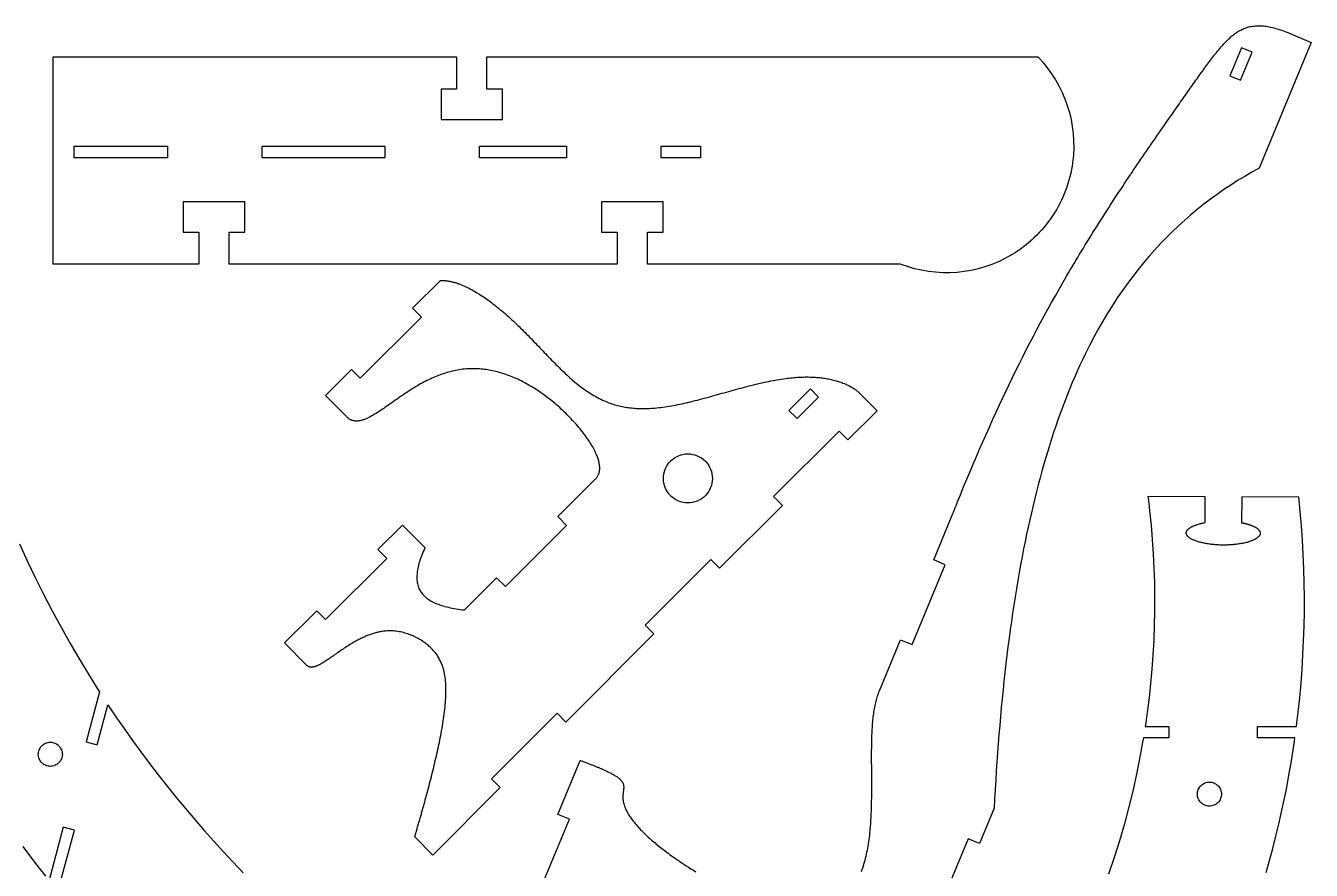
# Model space of a CAD drawing. Extents: x 0 to 398, y 0 to 371.
# Drawn here: x 187.8 to 393.6, y 235.8 to 371 of the extents above; entities that cross this region are included whole.
import ezdxf

# ---------------------------------------------------------------- set-up
doc = ezdxf.new("R2010")
doc.units = 0
doc.layers.get('0').update_dxf_attribs({"linetype": 'CONTINUOUS'})

msp = doc.modelspace()

# ---------------------------------------------------------------- linework, layer by layer
at = {"color": 0}
for points in [[(321.6, 235.668), (321.708, 235.954), (321.811, 236.246), (321.91, 236.542), (322.004, 236.842), (322.094, 237.147), (322.181, 237.457), (322.263, 237.769), (322.34, 238.088), (322.415, 238.408), (322.485, 238.735), (322.551, 239.063), (322.614, 239.396), (322.672, 239.732), (322.728, 240.071), (322.779, 240.412), (322.828, 240.758), (322.872, 241.106), (322.914, 241.457), (322.953, 241.81), (323.001, 242.306), (323.046, 242.806), (323.083, 243.308), (323.117, 243.814), (323.146, 244.324), (323.171, 244.835), (323.192, 245.349), (323.21, 245.864), (323.224, 246.379), (323.233, 246.897), (323.242, 247.415), (323.247, 247.933), (323.251, 248.45), (323.253, 248.968), (323.253, 249.483), (323.251, 249.999), (323.25, 250.511), (323.247, 251.022), (323.243, 251.531), (323.24, 252.036), (323.236, 252.537), (323.233, 253.036), (323.232, 253.531), (323.231, 254.019), (323.231, 254.506), (323.232, 254.985), (323.236, 255.458), (323.242, 255.928), (323.25, 256.389), (323.261, 256.844), (323.271, 257.161), (323.282, 257.475), (323.296, 257.785), (323.311, 258.092), (323.328, 258.393), (323.346, 258.692), (323.367, 258.986), (323.389, 259.278), (323.412, 259.564), (323.44, 259.846), (323.468, 260.124), (323.499, 260.397), (323.532, 260.668), (323.567, 260.933), (323.604, 261.193), (323.644, 261.45), (323.688, 261.701), (323.732, 261.949), (323.779, 262.192), (323.829, 262.429), (323.881, 262.662), (323.936, 262.89), (323.993, 263.114), (324.054, 263.333), (324.117, 263.546), (324.183, 263.754), (324.253, 263.958), (324.324, 264.157), (324.399, 264.35), (324.476, 264.537), (327.862, 272.711), (329.711, 271.946), (335.011, 284.742), (333.162, 285.507), (336.243, 292.942), (336.265, 293), (336.265, 293), (336.289, 293.06), (336.313, 293.118), (336.336, 293.176), (336.36, 293.235), (336.382, 293.293), (336.406, 293.351), (336.429, 293.41), (336.453, 293.468), (336.476, 293.526), (336.499, 293.585), (336.522, 293.643), (336.546, 293.701), (336.569, 293.76), (336.593, 293.818), (336.615, 293.876), (336.662, 293.992), (336.686, 294.05), (336.732, 294.167), (336.756, 294.225), (336.779, 294.282), (336.803, 294.34), (336.85, 294.457), (336.896, 294.572), (336.919, 294.631), (336.943, 294.689), (337.45, 295.94), (337.958, 297.181), (338.468, 298.41), (338.978, 299.631), (339.489, 300.84), (340, 302.04), (340.514, 303.231), (341.029, 304.412), (341.547, 305.585), (342.067, 306.75), (342.589, 307.907), (343.112, 309.056), (343.64, 310.199), (344.171, 311.333), (344.704, 312.463), (345.242, 313.585), (345.783, 314.701), (346.328, 315.813), (346.876, 316.918), (347.431, 318.019), (347.987, 319.117), (348.55, 320.21), (349.118, 321.299), (349.69, 322.383), (350.269, 323.467), (350.853, 324.546), (351.443, 325.624), (352.039, 326.699), (352.64, 327.774), (353.249, 328.846), (353.864, 329.917), (354.153, 330.417), (354.443, 330.915), (354.736, 331.414), (355.029, 331.912), (355.324, 332.411), (355.621, 332.908), (355.918, 333.407), (356.218, 333.906), (356.518, 334.403), (356.819, 334.901), (357.124, 335.399), (357.428, 335.896), (357.733, 336.393), (358.04, 336.889), (358.349, 337.386), (358.657, 337.882), (358.968, 338.378), (359.279, 338.874), (359.592, 339.368), (359.904, 339.862), (360.219, 340.356), (360.535, 340.85), (360.85, 341.343), (361.168, 341.835), (361.486, 342.328), (361.804, 342.818), (362.124, 343.31), (362.444, 343.799), (362.765, 344.289), (363.088, 344.778), (363.41, 345.265), (363.701, 345.704), (363.992, 346.143), (364.285, 346.581), (364.576, 347.018), (364.869, 347.454), (365.162, 347.89), (365.456, 348.324), (365.749, 348.757), (366.042, 349.19), (366.335, 349.621), (366.626, 350.05), (366.918, 350.478), (367.211, 350.904), (367.501, 351.329), (367.792, 351.751), (368.082, 352.172), (368.371, 352.592), (368.66, 353.008), (368.947, 353.424), (369.233, 353.836), (369.518, 354.247), (369.801, 354.656), (370.083, 355.06), (370.365, 355.464), (370.644, 355.864), (370.922, 356.261), (371.199, 356.656), (371.472, 357.047), (371.744, 357.435), (372.015, 357.821), (372.283, 358.203), (372.485, 358.489), (372.683, 358.772), (372.881, 359.054), (373.078, 359.333), (373.272, 359.611), (373.465, 359.885), (373.656, 360.158), (373.846, 360.428), (374.033, 360.696), (374.221, 360.96), (374.406, 361.222), (374.589, 361.483), (374.771, 361.74), (374.951, 361.994), (375.129, 362.246), (375.307, 362.494), (375.482, 362.742), (375.657, 362.985), (375.829, 363.225), (376, 363.461), (376.169, 363.696), (376.336, 363.928), (376.503, 364.156), (376.668, 364.381), (376.831, 364.601), (376.992, 364.819), (377.151, 365.035), (377.31, 365.247), (377.467, 365.456), (377.622, 365.66), (377.793, 365.885), (377.964, 366.104), (378.131, 366.319), (378.297, 366.532), (378.463, 366.737), (378.626, 366.94), (378.79, 367.138), (378.951, 367.331), (379.112, 367.519), (379.272, 367.703), (379.432, 367.882), (379.59, 368.057), (379.749, 368.226), (379.906, 368.392), (380.064, 368.553), (380.221, 368.707), (380.378, 368.858), (380.536, 369.004), (380.693, 369.144), (380.851, 369.281), (381.008, 369.411), (381.168, 369.537), (381.326, 369.658), (381.486, 369.774), (381.647, 369.883), (381.808, 369.989), (381.971, 370.089), (382.135, 370.185), (382.3, 370.274), (382.465, 370.358), (382.633, 370.438), (382.818, 370.518), (383.006, 370.592), (383.196, 370.66), (383.389, 370.721), (383.583, 370.775), (383.781, 370.822), (383.981, 370.864), (384.185, 370.899), (384.39, 370.926), (384.599, 370.947), (384.811, 370.963), (385.026, 370.971), (385.244, 370.972), (385.467, 370.967), (385.692, 370.956), (385.919, 370.938), (386.151, 370.912), (386.388, 370.881), (386.628, 370.843), (386.871, 370.797), (387.119, 370.746), (387.371, 370.688), (387.626, 370.622), (387.886, 370.551), (388.151, 370.472), (388.419, 370.388), (388.693, 370.296), (388.971, 370.197), (389.253, 370.092), (389.54, 369.981), (389.833, 369.861), (393.597, 368.303), (385.264, 348.183), (385.24, 348.171), (384.082, 347.531), (382.939, 346.868), (381.81, 346.182), (380.697, 345.475), (379.599, 344.743), (378.515, 343.987), (377.447, 343.21), (376.396, 342.408), (375.358, 341.582), (374.338, 340.732), (373.333, 339.858), (372.344, 338.96), (371.371, 338.037), (370.414, 337.089), (369.474, 336.117), (368.55, 335.119), (367.642, 334.097), (366.751, 333.049), (365.876, 331.975), (365.019, 330.875), (364.179, 329.75), (363.356, 328.597), (362.549, 327.419), (361.76, 326.215), (360.989, 324.985), (360.235, 323.726), (359.497, 322.442), (358.779, 321.131), (358.078, 319.792), (357.394, 318.425), (356.968, 317.537), (356.549, 316.639), (356.136, 315.729), (355.731, 314.808), (355.333, 313.876), (354.942, 312.933), (354.558, 311.981), (354.182, 311.017), (353.813, 310.042), (353.449, 309.056), (353.093, 308.06), (352.743, 307.054), (352.401, 306.037), (352.065, 305.011), (351.736, 303.974), (351.412, 302.926), (351.097, 301.869), (350.787, 300.803), (350.483, 299.726), (350.188, 298.639), (349.897, 297.543), (349.612, 296.438), (349.335, 295.322), (349.063, 294.197), (348.797, 293.063), (348.537, 291.918), (348.283, 290.765), (348.036, 289.604), (347.794, 288.433), (347.558, 287.253), (347.317, 286), (347.081, 284.739), (346.85, 283.467), (346.626, 282.186), (346.41, 280.896), (346.197, 279.596), (345.992, 278.287), (345.793, 276.969), (345.599, 275.643), (345.411, 274.307), (345.229, 272.963), (345.053, 271.608), (344.883, 270.246), (344.718, 268.874), (344.56, 267.494), (344.407, 266.104), (344.26, 264.707), (344.118, 263.301), (343.982, 261.886), (343.85, 260.463), (343.725, 259.032), (343.606, 257.592), (343.492, 256.143), (343.383, 254.686), (343.279, 253.221), (343.181, 251.749), (343.089, 250.268), (343, 248.778), (342.918, 247.282), (342.842, 245.776), (342.842, 245.776), (342.842, 245.775), (342.842, 245.775), (342.84, 245.775), (342.84, 245.774), (342.84, 245.774), (342.84, 245.772), (342.84, 245.772), (342.84, 245.772), (342.84, 245.771), (342.84, 245.771), (342.84, 245.769), (342.84, 245.769), (342.84, 245.769), (342.84, 245.768), (342.84, 245.768), (342.84, 245.768), (342.84, 245.767), (342.84, 245.767), (342.84, 245.765), (342.84, 245.765), (342.84, 245.765), (342.84, 245.764), (342.84, 245.764), (340.506, 240.126), (338.658, 240.892), (332.975, 227.172)], [(386.394, 235.478), (386.935, 237.404), (387.45, 239.338), (387.942, 241.279), (388.408, 243.226), (388.85, 245.181), (389.267, 247.14), (389.66, 249.107), (390.026, 251.079), (390.368, 253.057), (390.685, 255.04), (390.907, 256.531), (390.978, 257.028), (384.965, 257.028), (384.965, 258.878), (391.225, 258.878), (391.299, 259.449), (391.501, 261.161), (391.743, 263.449), (391.951, 265.737), (392.126, 268.029), (392.267, 270.322), (392.375, 272.617), (392.449, 274.912), (392.489, 277.208), (392.496, 279.506), (392.468, 281.803), (392.408, 284.099), (392.314, 286.394), (392.186, 288.689), (392.024, 290.982), (391.829, 293.272), (391.661, 294.99), (391.6, 295.561), (382.458, 295.597), (382.442, 291.46), (382.51, 291.447), (382.576, 291.433), (382.642, 291.419), (382.707, 291.406), (382.772, 291.392), (382.836, 291.378), (382.9, 291.362), (382.964, 291.347), (383.026, 291.332), (383.089, 291.317), (383.15, 291.301), (383.211, 291.285), (383.271, 291.269), (383.331, 291.253), (383.39, 291.236), (383.449, 291.218), (383.506, 291.201), (383.563, 291.183), (383.619, 291.167), (383.675, 291.149), (383.729, 291.129), (383.783, 291.111), (383.836, 291.093), (383.889, 291.074), (383.942, 291.054), (383.992, 291.036), (384.043, 291.015), (384.092, 290.996), (384.142, 290.976), (384.189, 290.956), (384.269, 290.921), (384.346, 290.886), (384.421, 290.85), (384.493, 290.814), (384.564, 290.776), (384.631, 290.74), (384.694, 290.703), (384.757, 290.664), (384.815, 290.626), (384.872, 290.588), (384.926, 290.549), (384.978, 290.51), (385.026, 290.469), (385.072, 290.431), (385.115, 290.39), (385.156, 290.35), (385.193, 290.311), (385.228, 290.271), (385.261, 290.231), (385.29, 290.189), (385.317, 290.149), (385.342, 290.108), (385.362, 290.068), (385.382, 290.028), (385.397, 289.987), (385.411, 289.947), (385.421, 289.907), (385.429, 289.867), (385.433, 289.828), (385.435, 289.787), (385.435, 289.743), (385.429, 289.7), (385.422, 289.656), (385.41, 289.611), (385.394, 289.567), (385.376, 289.522), (385.354, 289.478), (385.329, 289.433), (385.3, 289.389), (385.268, 289.344), (385.232, 289.3), (385.193, 289.256), (385.15, 289.211), (385.104, 289.167), (385.056, 289.122), (385.003, 289.079), (384.947, 289.036), (384.889, 288.993), (384.826, 288.95), (384.761, 288.908), (384.693, 288.867), (384.621, 288.825), (384.546, 288.783), (384.468, 288.744), (384.388, 288.704), (384.303, 288.665), (384.217, 288.626), (384.126, 288.589), (384.033, 288.551), (383.936, 288.515), (383.838, 288.481), (383.707, 288.436), (383.574, 288.394), (383.435, 288.354), (383.293, 288.315), (383.147, 288.276), (382.997, 288.242), (382.844, 288.207), (382.688, 288.174), (382.529, 288.142), (382.367, 288.112), (382.201, 288.085), (382.033, 288.058), (381.862, 288.033), (381.69, 288.011), (381.515, 287.99), (381.339, 287.971), (381.161, 287.953), (380.982, 287.936), (380.8, 287.922), (380.618, 287.911), (380.435, 287.9), (380.25, 287.892), (380.065, 287.885), (379.879, 287.881), (379.693, 287.878), (379.507, 287.878), (379.321, 287.879), (379.135, 287.882), (378.949, 287.888), (378.764, 287.894), (378.574, 287.904), (378.385, 287.917), (378.197, 287.931), (378.011, 287.947), (377.826, 287.965), (377.644, 287.985), (377.464, 288.007), (377.285, 288.031), (377.108, 288.057), (376.935, 288.085), (376.764, 288.114), (376.596, 288.146), (376.431, 288.178), (376.268, 288.213), (376.11, 288.249), (375.954, 288.287), (375.803, 288.326), (375.654, 288.367), (375.51, 288.41), (375.371, 288.453), (375.235, 288.499), (375.103, 288.544), (374.976, 288.592), (374.854, 288.64), (374.737, 288.69), (374.626, 288.742), (374.519, 288.794), (374.418, 288.847), (374.322, 288.903), (374.232, 288.957), (374.168, 289), (374.106, 289.043), (374.049, 289.086), (373.993, 289.129), (373.942, 289.174), (373.894, 289.217), (373.85, 289.26), (373.808, 289.304), (373.771, 289.349), (373.737, 289.392), (373.707, 289.436), (373.679, 289.481), (373.656, 289.525), (373.635, 289.568), (373.617, 289.612), (373.603, 289.657), (373.593, 289.701), (373.586, 289.747), (373.582, 289.792), (373.582, 289.836), (373.585, 289.881), (373.592, 289.925), (373.601, 289.969), (373.615, 290.014), (373.632, 290.06), (373.651, 290.104), (373.675, 290.149), (373.701, 290.193), (373.732, 290.237), (373.765, 290.282), (373.804, 290.329), (373.847, 290.376), (373.894, 290.422), (373.946, 290.469), (374.001, 290.515), (374.06, 290.561), (374.122, 290.606), (374.189, 290.65), (374.258, 290.694), (374.333, 290.739), (374.41, 290.782), (374.49, 290.825), (374.575, 290.867), (374.662, 290.908), (374.753, 290.949), (374.847, 290.989), (374.943, 291.028), (375.044, 291.067), (375.147, 291.104), (375.253, 291.142), (375.361, 291.178), (375.474, 291.213), (375.588, 291.247), (375.704, 291.281), (375.824, 291.313), (375.946, 291.343), (376.071, 291.374), (376.197, 291.403), (376.326, 291.431), (376.458, 291.457), (376.592, 291.483), (376.608, 295.619), (367.447, 295.656), (367.521, 295.083), (367.721, 293.362), (367.953, 291.067), (368.146, 288.768), (368.299, 286.467), (368.411, 284.164), (368.485, 281.861), (368.517, 279.556), (368.51, 277.251), (368.463, 274.949), (368.376, 272.646), (368.249, 270.344), (368.082, 268.044), (367.875, 265.747), (367.629, 263.454), (367.343, 261.164), (367.103, 259.449), (367.015, 258.878), (370.815, 258.878), (370.815, 257.028), (366.722, 257.028), (366.607, 256.332), (366.229, 254.247), (365.679, 251.479), (365.069, 248.726), (364.403, 245.987), (363.678, 243.265), (362.896, 240.56), (362.057, 237.872), (361.162, 235.203)], [(186.818, 288.089), (188.065, 285.376), (189.358, 282.683), (190.694, 280.01), (192.076, 277.357), (193.503, 274.725), (194.972, 272.114), (196.486, 269.526), (198.043, 266.961), (199.239, 265.05), (199.644, 264.418), (197.5, 256.415), (199.286, 255.936), (201.001, 262.335), (201.318, 261.853), (202.285, 260.418), (203.592, 258.518), (204.922, 256.636), (206.275, 254.772), (207.653, 252.924), (209.053, 251.094), (210.475, 249.282), (211.921, 247.489), (213.389, 245.714), (214.879, 243.957), (216.392, 242.219), (217.925, 240.5), (219.482, 238.8), (221.06, 237.119), (222.658, 235.458)], [(269.547, 231.224), (274.847, 244.019), (273, 244.785), (276.579, 253.428), (276.647, 253.403), (276.792, 253.35), (276.935, 253.297), (277.076, 253.244), (277.217, 253.193), (277.354, 253.142), (277.49, 253.09), (277.625, 253.04), (277.758, 252.989), (277.889, 252.939), (278.018, 252.89), (278.146, 252.84), (278.271, 252.792), (278.394, 252.743), (278.517, 252.696), (278.638, 252.649), (278.757, 252.601), (278.874, 252.554), (278.989, 252.508), (279.103, 252.461), (279.215, 252.415), (279.325, 252.371), (279.433, 252.326), (279.54, 252.281), (279.646, 252.237), (279.75, 252.193), (279.851, 252.15), (279.951, 252.107), (280.05, 252.064), (280.147, 252.022), (280.243, 251.979), (280.449, 251.888), (280.646, 251.797), (280.835, 251.708), (281.017, 251.622), (281.19, 251.537), (281.357, 251.453), (281.515, 251.371), (281.667, 251.29), (281.811, 251.211), (281.949, 251.132), (282.079, 251.056), (282.203, 250.979), (282.319, 250.904), (282.431, 250.831), (282.535, 250.757), (282.633, 250.685), (282.725, 250.614), (282.811, 250.543), (282.893, 250.474), (282.968, 250.404), (283.037, 250.335), (283.101, 250.267), (283.161, 250.199), (283.215, 250.131), (283.265, 250.064), (283.31, 249.996), (283.35, 249.929), (283.386, 249.862), (283.418, 249.796), (283.446, 249.728), (283.469, 249.661), (283.493, 249.581), (283.513, 249.499), (283.526, 249.418), (283.537, 249.336), (283.544, 249.254), (283.547, 249.172), (283.547, 249.089), (283.546, 249.006), (283.54, 248.921), (283.533, 248.835), (283.525, 248.747), (283.515, 248.66), (283.504, 248.571), (283.493, 248.479), (283.482, 248.388), (283.469, 248.293), (283.458, 248.196), (283.449, 248.099), (283.439, 247.999), (283.431, 247.896), (283.425, 247.79), (283.421, 247.683), (283.418, 247.574), (283.419, 247.461), (283.424, 247.346), (283.432, 247.226), (283.443, 247.106), (283.46, 246.981), (283.479, 246.853), (283.504, 246.721), (283.528, 246.618), (283.554, 246.514), (283.583, 246.407), (283.615, 246.297), (283.651, 246.186), (283.692, 246.072), (283.735, 245.956), (283.782, 245.838), (283.833, 245.717), (283.889, 245.594), (283.947, 245.469), (284.011, 245.342), (284.078, 245.213), (284.15, 245.081), (284.226, 244.946), (284.307, 244.81), (284.393, 244.671), (284.483, 244.531), (284.578, 244.388), (284.678, 244.242), (284.782, 244.093), (284.893, 243.943), (285.007, 243.79), (285.128, 243.636), (285.254, 243.478), (285.385, 243.319), (285.522, 243.157), (285.664, 242.993), (285.813, 242.826), (285.965, 242.657), (286.126, 242.485), (286.261, 242.344), (286.399, 242.201), (286.542, 242.056), (286.689, 241.91), (286.84, 241.763), (286.994, 241.614), (287.154, 241.463), (287.317, 241.311), (287.483, 241.157), (287.654, 241.003), (287.829, 240.847), (288.007, 240.69), (288.19, 240.532), (288.376, 240.374), (288.567, 240.213), (288.76, 240.051), (288.957, 239.889), (289.158, 239.726), (289.364, 239.561), (289.572, 239.397), (289.785, 239.231), (290, 239.064), (290.219, 238.897), (290.443, 238.729), (290.669, 238.56), (290.9, 238.39), (291.133, 238.221), (291.371, 238.05), (291.611, 237.879), (291.856, 237.708), (292.103, 237.536), (292.456, 237.296), (292.815, 237.054), (293.179, 236.813), (293.55, 236.571), (293.926, 236.329), (294.307, 236.089), (294.693, 235.85), (295.083, 235.611)], [(193, 232.478), (195.624, 242.268), (193.837, 242.747), (191.564, 234.263)], [(191.035, 234.929), (189.468, 236.943), (187.419, 239.654)]]:
    msp.add_lwpolyline(points, dxfattribs=at)
for points in [[(382.418, 367.444), (380.557, 362.951), (382.267, 362.244), (384.128, 366.737), (382.418, 367.444)], [(215.553, 337.964), (215.553, 332.814), (192.235, 332.814), (192.235, 365.985), (256.808, 365.985), (256.808, 360.835), (254.308, 360.835), (254.308, 355.985), (264.158, 355.985), (264.158, 360.835), (261.658, 360.835), (261.658, 365.985), (349.825, 365.985), (350.028, 365.775), (350.612, 365.125), (351.346, 364.228), (352.024, 363.294), (352.644, 362.328), (353.208, 361.331), (353.715, 360.306), (354.162, 359.256), (354.549, 358.183), (354.876, 357.092), (355.142, 355.982), (355.344, 354.857), (355.485, 353.719), (355.56, 352.574), (355.571, 351.421), (355.515, 350.263), (355.433, 349.392), (355.394, 349.103), (355.375, 348.958), (355.308, 348.525), (355.207, 347.953), (355.089, 347.385), (354.956, 346.821), (354.806, 346.264), (354.642, 345.711), (354.461, 345.165), (354.267, 344.625), (354.057, 344.092), (353.833, 343.565), (353.594, 343.046), (353.342, 342.533), (353.074, 342.029), (352.793, 341.533), (352.499, 341.044), (352.19, 340.564), (351.869, 340.093), (351.535, 339.632), (351.188, 339.179), (350.828, 338.736), (350.454, 338.304), (350.069, 337.881), (349.672, 337.469), (349.263, 337.068), (348.842, 336.678), (348.41, 336.299), (347.965, 335.932), (347.51, 335.576), (347.044, 335.233), (346.567, 334.903), (346.079, 334.585), (345.707, 334.356), (345.582, 334.281), (345.331, 334.132), (344.561, 333.717), (343.517, 333.214), (342.451, 332.772), (341.367, 332.394), (340.265, 332.079), (339.15, 331.828), (338.025, 331.638), (336.892, 331.513), (335.753, 331.45), (334.612, 331.451), (333.471, 331.517), (332.333, 331.647), (331.201, 331.842), (330.076, 332.1), (328.964, 332.425), (328.138, 332.708), (327.865, 332.814), (287.357, 332.814), (287.357, 337.964), (289.857, 337.964), (289.857, 342.814), (280.007, 342.814), (280.007, 337.964), (282.507, 337.964), (282.507, 332.814), (220.403, 332.814), (220.403, 337.964), (222.903, 337.964), (222.903, 342.814), (213.053, 342.814), (213.053, 337.964), (215.553, 337.964)], [(195.593, 351.682), (210.546, 351.682), (210.546, 349.832), (195.593, 349.832), (195.593, 351.682)], [(225.696, 351.682), (245.333, 351.682), (245.333, 349.832), (225.696, 349.832), (225.696, 351.682)], [(260.483, 351.682), (274.393, 351.682), (274.393, 349.832), (260.483, 349.832), (260.483, 351.682)], [(289.543, 351.682), (295.828, 351.682), (295.828, 349.832), (289.543, 349.832), (289.543, 351.682)], [(321.214, 312.253), (324.094, 309.372), (319.438, 304.715), (318.024, 306.129), (307.524, 295.629), (308.938, 294.215), (298.89, 284.167), (297.475, 285.581), (286.975, 275.081), (288.389, 273.667), (274.292, 259.568), (272.876, 260.983), (262.376, 250.482), (263.79, 249.068), (253.006, 238.283), (250.093, 241.196), (250.093, 241.199), (250.094, 241.2), (250.094, 241.203), (250.096, 241.206), (250.096, 241.208), (250.096, 241.21), (250.097, 241.211), (250.097, 241.213), (250.099, 241.215), (250.099, 241.217), (250.1, 241.219), (250.1, 241.221), (250.101, 241.224), (250.101, 241.225), (250.101, 241.226), (250.101, 241.228), (250.103, 241.231), (250.103, 241.232), (250.104, 241.235), (250.104, 241.236), (250.106, 241.239), (250.157, 241.411), (250.208, 241.582), (250.26, 241.753), (250.31, 241.925), (250.361, 242.096), (250.411, 242.268), (250.463, 242.44), (250.513, 242.611), (250.564, 242.783), (250.614, 242.956), (250.664, 243.128), (250.714, 243.3), (250.764, 243.471), (250.814, 243.643), (250.862, 243.815), (250.912, 243.987), (250.963, 244.16), (251.011, 244.333), (251.061, 244.506), (251.11, 244.678), (251.158, 244.85), (251.207, 245.022), (251.257, 245.196), (251.306, 245.368), (251.353, 245.542), (251.401, 245.714), (251.45, 245.888), (251.499, 246.06), (251.546, 246.233), (251.594, 246.406), (251.694, 246.772), (251.796, 247.139), (251.896, 247.507), (251.994, 247.874), (252.093, 248.242), (252.192, 248.61), (252.29, 248.978), (252.386, 249.346), (252.483, 249.715), (252.578, 250.083), (252.674, 250.451), (252.767, 250.819), (252.86, 251.189), (252.951, 251.557), (253.042, 251.925), (253.132, 252.293), (253.221, 252.66), (253.308, 253.028), (253.394, 253.394), (253.481, 253.761), (253.564, 254.128), (253.647, 254.493), (253.728, 254.858), (253.808, 255.222), (253.886, 255.588), (253.963, 255.95), (254.039, 256.314), (254.112, 256.675), (254.185, 257.037), (254.254, 257.397), (254.329, 257.789), (254.401, 258.179), (254.472, 258.568), (254.539, 258.956), (254.604, 259.342), (254.665, 259.725), (254.724, 260.106), (254.778, 260.485), (254.829, 260.861), (254.876, 261.235), (254.919, 261.606), (254.96, 261.974), (254.994, 262.338), (255.025, 262.699), (255.05, 263.057), (255.071, 263.41), (255.088, 263.76), (255.097, 264.106), (255.103, 264.446), (255.103, 264.782), (255.096, 265.114), (255.083, 265.442), (255.065, 265.763), (255.04, 266.079), (255.01, 266.39), (254.971, 266.696), (254.926, 266.996), (254.874, 267.289), (254.814, 267.576), (254.747, 267.858), (254.699, 268.044), (254.644, 268.229), (254.588, 268.41), (254.526, 268.588), (254.463, 268.763), (254.394, 268.933), (254.322, 269.101), (254.246, 269.268), (254.167, 269.431), (254.085, 269.59), (253.999, 269.747), (253.908, 269.901), (253.815, 270.053), (253.718, 270.201), (253.618, 270.347), (253.514, 270.49), (253.407, 270.631), (253.296, 270.769), (253.182, 270.904), (253.064, 271.037), (252.943, 271.168), (252.819, 271.297), (252.692, 271.422), (252.561, 271.546), (252.428, 271.668), (252.29, 271.786), (252.15, 271.903), (252.007, 272.018), (251.86, 272.131), (251.711, 272.242), (251.558, 272.35), (251.379, 272.471), (251.197, 272.59), (251.011, 272.707), (250.822, 272.819), (250.629, 272.929), (250.432, 273.036), (250.233, 273.139), (250.031, 273.237), (249.825, 273.332), (249.615, 273.424), (249.404, 273.51), (249.189, 273.59), (248.971, 273.668), (248.75, 273.739), (248.528, 273.806), (248.301, 273.868), (248.072, 273.924), (247.842, 273.974), (247.608, 274.018), (247.372, 274.056), (247.133, 274.088), (246.893, 274.112), (246.651, 274.132), (246.406, 274.144), (246.16, 274.149), (245.911, 274.146), (245.66, 274.136), (245.407, 274.119), (245.153, 274.094), (244.897, 274.061), (244.744, 274.037), (244.592, 274.011), (244.438, 273.982), (244.283, 273.95), (244.129, 273.915), (243.974, 273.876), (243.818, 273.836), (243.662, 273.793), (243.506, 273.746), (243.35, 273.697), (243.193, 273.646), (243.035, 273.592), (242.878, 273.535), (242.721, 273.476), (242.563, 273.415), (242.406, 273.351), (242.247, 273.285), (242.089, 273.217), (241.932, 273.146), (241.774, 273.074), (241.615, 272.999), (241.458, 272.922), (241.3, 272.843), (241.143, 272.763), (240.985, 272.681), (240.828, 272.596), (240.671, 272.51), (240.515, 272.421), (240.358, 272.332), (240.203, 272.24), (240.047, 272.147), (239.84, 272.021), (239.633, 271.893), (239.429, 271.763), (239.225, 271.631), (239.024, 271.499), (238.822, 271.364), (238.624, 271.231), (238.425, 271.096), (238.229, 270.961), (238.035, 270.826), (237.842, 270.693), (237.651, 270.56), (237.463, 270.428), (237.276, 270.297), (237.092, 270.168), (236.91, 270.042), (236.731, 269.918), (236.554, 269.796), (236.379, 269.676), (236.208, 269.56), (236.039, 269.447), (235.872, 269.339), (235.71, 269.235), (235.55, 269.133), (235.393, 269.037), (235.24, 268.946), (235.089, 268.861), (234.943, 268.781), (234.8, 268.706), (234.66, 268.636), (234.582, 268.6), (234.504, 268.565), (234.428, 268.533), (234.351, 268.503), (234.278, 268.475), (234.204, 268.45), (234.132, 268.426), (234.061, 268.406), (233.992, 268.388), (233.924, 268.372), (233.856, 268.358), (233.79, 268.347), (233.725, 268.339), (233.661, 268.333), (233.6, 268.331), (233.539, 268.329), (233.479, 268.332), (233.422, 268.338), (233.365, 268.344), (233.31, 268.356), (233.256, 268.369), (233.204, 268.385), (233.153, 268.404), (233.104, 268.426), (233.056, 268.451), (233.01, 268.481), (232.965, 268.511), (232.922, 268.546), (232.881, 268.583), (232.84, 268.624), (229.253, 272.211), (234.406, 277.364), (235.821, 275.95), (245.614, 285.743), (244.2, 287.157), (248.125, 291.083), (251.75, 287.457), (251.75, 287.456), (251.749, 287.454), (251.749, 287.453), (251.747, 287.451), (251.747, 287.449), (251.746, 287.446), (251.744, 287.444), (251.743, 287.443), (251.743, 287.442), (251.742, 287.44), (251.742, 287.438), (251.74, 287.436), (251.739, 287.433), (251.739, 287.432), (251.737, 287.431), (251.737, 287.429), (251.736, 287.426), (251.736, 287.425), (251.735, 287.424), (251.735, 287.422), (251.733, 287.421), (251.733, 287.419), (251.732, 287.418), (251.731, 287.415), (251.731, 287.414), (251.729, 287.412), (251.729, 287.411), (251.728, 287.41), (251.594, 287.117), (251.467, 286.826), (251.347, 286.542), (251.235, 286.26), (251.128, 285.982), (251.031, 285.708), (250.939, 285.439), (250.856, 285.174), (250.779, 284.911), (250.711, 284.654), (250.65, 284.401), (250.596, 284.153), (250.551, 283.907), (250.514, 283.668), (250.485, 283.432), (250.463, 283.2), (250.449, 282.974), (250.444, 282.75), (250.447, 282.532), (250.458, 282.319), (250.478, 282.11), (250.507, 281.906), (250.543, 281.707), (250.589, 281.513), (250.643, 281.322), (250.706, 281.138), (250.778, 280.957), (250.858, 280.782), (250.949, 280.611), (251.047, 280.446), (251.157, 280.283), (251.275, 280.125), (251.404, 279.972), (251.542, 279.825), (251.688, 279.681), (251.843, 279.542), (252.008, 279.408), (252.182, 279.278), (252.364, 279.153), (252.554, 279.033), (252.754, 278.917), (252.963, 278.804), (253.179, 278.697), (253.404, 278.594), (253.638, 278.496), (253.879, 278.4), (254.128, 278.31), (254.386, 278.224), (254.651, 278.142), (254.924, 278.064), (255.206, 277.989), (255.493, 277.919), (255.789, 277.853), (256.093, 277.79), (256.404, 277.732), (256.722, 277.678), (257.047, 277.626), (257.379, 277.579), (257.719, 277.536), (258.065, 277.496), (263.207, 282.638), (264.621, 281.224), (274.414, 291.017), (273, 292.431), (278.982, 298.414), (278.985, 298.415), (279.069, 298.496), (279.149, 298.581), (279.224, 298.668), (279.293, 298.758), (279.357, 298.851), (279.415, 298.949), (279.468, 299.049), (279.515, 299.151), (279.558, 299.258), (279.596, 299.367), (279.628, 299.479), (279.654, 299.594), (279.676, 299.713), (279.693, 299.833), (279.704, 299.957), (279.71, 300.083), (279.711, 300.213), (279.708, 300.344), (279.699, 300.479), (279.685, 300.617), (279.667, 300.757), (279.643, 300.9), (279.614, 301.046), (279.581, 301.193), (279.543, 301.344), (279.499, 301.497), (279.451, 301.653), (279.399, 301.811), (279.34, 301.972), (279.279, 302.135), (279.199, 302.332), (279.111, 302.532), (279.018, 302.735), (278.919, 302.94), (278.814, 303.149), (278.701, 303.358), (278.585, 303.571), (278.461, 303.785), (278.332, 304.001), (278.197, 304.219), (278.057, 304.44), (277.911, 304.661), (277.76, 304.883), (277.604, 305.108), (277.443, 305.333), (277.278, 305.558), (277.107, 305.785), (276.931, 306.013), (276.751, 306.24), (276.567, 306.468), (276.378, 306.697), (276.185, 306.925), (275.987, 307.153), (275.786, 307.382), (275.581, 307.61), (275.372, 307.836), (275.16, 308.063), (274.943, 308.289), (274.724, 308.514), (274.501, 308.737), (274.268, 308.967), (274.032, 309.193), (273.793, 309.419), (273.55, 309.643), (273.306, 309.865), (273.058, 310.085), (272.808, 310.301), (272.556, 310.517), (272.3, 310.729), (272.043, 310.939), (271.783, 311.146), (271.522, 311.35), (271.258, 311.551), (270.993, 311.75), (270.726, 311.944), (270.458, 312.136), (270.188, 312.325), (269.917, 312.51), (269.643, 312.69), (269.369, 312.868), (269.094, 313.042), (268.818, 313.211), (268.542, 313.375), (268.264, 313.536), (267.986, 313.693), (267.707, 313.846), (267.428, 313.993), (267.149, 314.136), (266.869, 314.274), (266.589, 314.407), (266.319, 314.531), (266.05, 314.649), (265.781, 314.763), (265.511, 314.872), (265.242, 314.976), (264.972, 315.076), (264.703, 315.172), (264.435, 315.263), (264.165, 315.349), (263.897, 315.431), (263.629, 315.507), (263.362, 315.578), (263.094, 315.646), (262.828, 315.708), (262.561, 315.767), (262.296, 315.819), (262.031, 315.868), (261.767, 315.912), (261.503, 315.951), (261.239, 315.986), (260.976, 316.015), (260.715, 316.04), (260.454, 316.061), (260.193, 316.078), (259.935, 316.089), (259.675, 316.094), (259.418, 316.097), (259.161, 316.094), (258.906, 316.086), (258.651, 316.075), (258.36, 316.054), (258.069, 316.029), (257.781, 315.997), (257.493, 315.96), (257.207, 315.917), (256.922, 315.868), (256.638, 315.814), (256.356, 315.756), (256.075, 315.69), (255.796, 315.621), (255.518, 315.547), (255.242, 315.468), (254.967, 315.383), (254.693, 315.296), (254.421, 315.203), (254.15, 315.106), (253.881, 315.004), (253.614, 314.9), (253.347, 314.79), (253.082, 314.678), (252.819, 314.561), (252.558, 314.44), (252.297, 314.317), (252.039, 314.19), (251.782, 314.06), (251.528, 313.928), (251.274, 313.792), (251.022, 313.653), (250.771, 313.511), (250.522, 313.367), (250.214, 313.183), (249.907, 312.997), (249.603, 312.807), (249.3, 312.615), (249.001, 312.422), (248.706, 312.226), (248.412, 312.031), (248.121, 311.833), (247.833, 311.636), (247.549, 311.439), (247.267, 311.243), (246.989, 311.047), (246.713, 310.854), (246.44, 310.662), (246.171, 310.472), (245.906, 310.286), (245.643, 310.101), (245.383, 309.922), (245.128, 309.746), (244.875, 309.574), (244.626, 309.407), (244.382, 309.246), (244.14, 309.09), (243.903, 308.94), (243.668, 308.797), (243.438, 308.661), (243.213, 308.533), (242.989, 308.412), (242.771, 308.3), (242.557, 308.196), (242.428, 308.138), (242.301, 308.082), (242.175, 308.031), (242.051, 307.982), (241.928, 307.939), (241.807, 307.899), (241.688, 307.862), (241.569, 307.829), (241.453, 307.801), (241.338, 307.776), (241.224, 307.757), (241.112, 307.74), (241.003, 307.729), (240.894, 307.721), (240.787, 307.718), (240.683, 307.719), (240.581, 307.725), (240.479, 307.736), (240.379, 307.75), (240.282, 307.769), (240.186, 307.793), (240.093, 307.822), (240, 307.856), (239.911, 307.894), (239.822, 307.938), (239.736, 307.986), (239.651, 308.039), (239.569, 308.097), (239.49, 308.161), (239.411, 308.229), (239.411, 308.231), (239.411, 308.231), (239.411, 308.231), (239.411, 308.231), (239.411, 308.231), (239.411, 308.231), (239.411, 308.231), (239.411, 308.231), (239.411, 308.231), (239.411, 308.231), (239.411, 308.231), (239.411, 308.231), (239.411, 308.231), (239.411, 308.231), (239.411, 308.231), (239.411, 308.231), (239.411, 308.231), (239.411, 308.231), (239.411, 308.231), (239.411, 308.231), (239.411, 308.231), (235.821, 311.821), (239.974, 315.974), (241.388, 314.558), (251.182, 324.353), (249.767, 325.767), (254.213, 330.213), (254.214, 330.213), (254.215, 330.213), (254.217, 330.213), (254.217, 330.213), (254.218, 330.213), (254.219, 330.213), (254.219, 330.213), (254.221, 330.213), (254.222, 330.213), (254.224, 330.213), (254.224, 330.213), (254.225, 330.213), (254.226, 330.213), (254.226, 330.213), (254.228, 330.213), (254.229, 330.213), (254.231, 330.213), (254.231, 330.213), (254.232, 330.213), (254.233, 330.213), (254.233, 330.213), (254.235, 330.213), (254.236, 330.213), (254.237, 330.213), (254.237, 330.213), (254.239, 330.213), (254.24, 330.213), (254.24, 330.213), (254.242, 330.214), (254.243, 330.214), (254.338, 330.215), (254.433, 330.215), (254.529, 330.214), (254.626, 330.213), (254.724, 330.208), (254.822, 330.201), (254.919, 330.194), (255.019, 330.186), (255.119, 330.176), (255.219, 330.164), (255.319, 330.151), (255.421, 330.136), (255.524, 330.119), (255.626, 330.103), (255.729, 330.083), (255.833, 330.063), (255.938, 330.04), (256.042, 330.017), (256.147, 329.992), (256.253, 329.965), (256.36, 329.938), (256.465, 329.907), (256.574, 329.876), (256.681, 329.844), (256.79, 329.81), (256.899, 329.775), (257.008, 329.739), (257.118, 329.7), (257.228, 329.661), (257.339, 329.619), (257.578, 329.528), (257.818, 329.429), (258.06, 329.324), (258.304, 329.213), (258.55, 329.094), (258.799, 328.971), (259.047, 328.84), (259.299, 328.704), (259.551, 328.563), (259.806, 328.415), (260.063, 328.261), (260.319, 328.103), (260.578, 327.939), (260.838, 327.769), (261.097, 327.596), (261.36, 327.415), (261.622, 327.232), (261.885, 327.043), (262.15, 326.849), (262.414, 326.65), (262.679, 326.447), (262.946, 326.24), (263.213, 326.028), (263.479, 325.813), (263.746, 325.593), (264.014, 325.369), (264.281, 325.142), (264.549, 324.911), (264.815, 324.676), (265.083, 324.438), (265.35, 324.197), (265.593, 323.974), (265.836, 323.749), (266.078, 323.522), (266.319, 323.293), (266.56, 323.061), (266.8, 322.828), (267.04, 322.592), (267.281, 322.356), (267.519, 322.117), (267.758, 321.876), (267.997, 321.636), (268.235, 321.393), (268.472, 321.15), (268.71, 320.907), (268.947, 320.662), (269.185, 320.417), (269.421, 320.172), (269.657, 319.926), (269.893, 319.681), (270.129, 319.435), (270.364, 319.189), (270.6, 318.944), (270.835, 318.7), (271.069, 318.456), (271.304, 318.213), (271.539, 317.969), (271.772, 317.729), (272.007, 317.489), (272.24, 317.25), (272.475, 317.013), (272.708, 316.776), (272.954, 316.531), (273.2, 316.286), (273.446, 316.046), (273.692, 315.807), (273.939, 315.571), (274.185, 315.339), (274.433, 315.108), (274.681, 314.882), (274.929, 314.658), (275.179, 314.439), (275.429, 314.222), (275.681, 314.01), (275.933, 313.8), (276.186, 313.596), (276.44, 313.394), (276.696, 313.197), (276.953, 313.004), (277.211, 312.817), (277.469, 312.633), (277.731, 312.454), (277.993, 312.279), (278.257, 312.11), (278.522, 311.946), (278.79, 311.787), (279.06, 311.633), (279.331, 311.485), (279.604, 311.342), (279.879, 311.204), (280.157, 311.074), (280.436, 310.947), (280.718, 310.828), (280.944, 310.737), (281.174, 310.65), (281.403, 310.567), (281.635, 310.487), (281.868, 310.412), (282.104, 310.342), (282.34, 310.275), (282.579, 310.211), (282.818, 310.151), (283.06, 310.096), (283.304, 310.044), (283.549, 309.997), (283.796, 309.953), (284.044, 309.914), (284.294, 309.876), (284.546, 309.844), (284.8, 309.815), (285.054, 309.792), (285.311, 309.769), (285.571, 309.753), (285.831, 309.739), (286.093, 309.729), (286.357, 309.722), (286.622, 309.719), (286.889, 309.721), (287.158, 309.725), (287.429, 309.733), (287.701, 309.744), (287.976, 309.76), (288.251, 309.778), (288.529, 309.8), (288.853, 309.831), (289.178, 309.865), (289.504, 309.904), (289.833, 309.947), (290.165, 309.994), (290.499, 310.044), (290.835, 310.1), (291.171, 310.158), (291.511, 310.219), (291.851, 310.285), (292.193, 310.353), (292.537, 310.424), (292.882, 310.499), (293.229, 310.575), (293.578, 310.654), (293.926, 310.736), (294.276, 310.821), (294.629, 310.907), (294.981, 310.994), (295.335, 311.085), (295.689, 311.178), (296.044, 311.271), (296.4, 311.365), (296.757, 311.461), (297.114, 311.558), (297.472, 311.657), (297.831, 311.756), (298.189, 311.856), (298.547, 311.956), (298.906, 312.057), (299.265, 312.158), (299.631, 312.26), (299.996, 312.362), (300.36, 312.464), (300.724, 312.565), (301.088, 312.665), (301.451, 312.765), (301.814, 312.864), (302.176, 312.961), (302.536, 313.057), (302.897, 313.153), (303.256, 313.246), (303.614, 313.338), (303.969, 313.428), (304.325, 313.515), (304.679, 313.601), (305.031, 313.686), (305.382, 313.768), (305.731, 313.847), (306.078, 313.924), (306.422, 313.999), (306.765, 314.071), (307.106, 314.139), (307.444, 314.206), (307.781, 314.268), (308.114, 314.328), (308.446, 314.383), (308.775, 314.436), (309.1, 314.486), (309.424, 314.532), (309.743, 314.574), (310.015, 314.606), (310.283, 314.636), (310.55, 314.662), (310.815, 314.686), (311.076, 314.707), (311.336, 314.725), (311.593, 314.74), (311.847, 314.753), (312.099, 314.761), (312.349, 314.768), (312.594, 314.772), (312.839, 314.774), (313.081, 314.774), (313.318, 314.769), (313.554, 314.763), (313.787, 314.754), (314.017, 314.742), (314.244, 314.728), (314.468, 314.713), (314.689, 314.693), (314.907, 314.672), (315.122, 314.649), (315.335, 314.622), (315.543, 314.594), (315.749, 314.564), (315.951, 314.532), (316.151, 314.497), (316.347, 314.46), (316.54, 314.421), (316.729, 314.381), (316.915, 314.338), (317.125, 314.285), (317.329, 314.232), (317.529, 314.176), (317.725, 314.118), (317.917, 314.058), (318.103, 313.999), (318.286, 313.936), (318.464, 313.871), (318.636, 313.806), (318.806, 313.739), (318.969, 313.671), (319.129, 313.601), (319.285, 313.532), (319.435, 313.46), (319.581, 313.388), (319.722, 313.315), (319.858, 313.242), (319.99, 313.167), (320.118, 313.092), (320.242, 313.017), (320.36, 312.94), (320.472, 312.864), (320.582, 312.787), (320.686, 312.711), (320.786, 312.635), (320.881, 312.557), (320.971, 312.481), (321.057, 312.404), (321.138, 312.329), (321.214, 312.253)], [(310, 309.419), (311.308, 308.111), (314.747, 311.55), (313.439, 312.858), (310, 309.419)], [(296.594, 301.318), (296.665, 301.247), (296.864, 301.019), (297.097, 300.703), (297.296, 300.368), (297.457, 300.019), (297.582, 299.66), (297.672, 299.292), (297.726, 298.918), (297.744, 298.543), (297.726, 298.167), (297.672, 297.793), (297.582, 297.425), (297.457, 297.065), (297.296, 296.717), (297.097, 296.383), (296.864, 296.065), (296.665, 295.838), (296.594, 295.767), (296.524, 295.696), (296.297, 295.497), (295.979, 295.264), (295.644, 295.067), (295.296, 294.904), (294.936, 294.779), (294.569, 294.689), (294.196, 294.636), (293.819, 294.618), (293.443, 294.636), (293.069, 294.689), (292.701, 294.779), (292.342, 294.904), (291.994, 295.067), (291.66, 295.264), (291.342, 295.497), (291.115, 295.696), (291.044, 295.767), (290.974, 295.838), (290.775, 296.065), (290.54, 296.383), (290.343, 296.717), (290.182, 297.065), (290.056, 297.425), (289.967, 297.793), (289.912, 298.167), (289.894, 298.543), (289.912, 298.918), (289.967, 299.292), (290.056, 299.66), (290.182, 300.019), (290.343, 300.368), (290.54, 300.703), (290.775, 301.019), (290.974, 301.247), (291.044, 301.318), (291.115, 301.389), (291.342, 301.588), (291.66, 301.821), (291.994, 302.018), (292.342, 302.181), (292.701, 302.306), (293.069, 302.396), (293.443, 302.45), (293.819, 302.468), (294.196, 302.45), (294.569, 302.396), (294.936, 302.306), (295.296, 302.181), (295.644, 302.018), (295.979, 301.821), (296.297, 301.588), (296.524, 301.389), (296.594, 301.318)], [(193.136, 253.042), (193.101, 253.007), (192.99, 252.91), (192.835, 252.796), (192.671, 252.699), (192.5, 252.619), (192.324, 252.557), (192.143, 252.514), (191.96, 252.487), (191.775, 252.478), (191.59, 252.487), (191.408, 252.514), (191.228, 252.557), (191.051, 252.619), (190.881, 252.699), (190.717, 252.796), (190.561, 252.91), (190.449, 253.007), (190.414, 253.042), (190.379, 253.076), (190.282, 253.188), (190.168, 253.344), (190.071, 253.508), (189.992, 253.679), (189.929, 253.856), (189.886, 254.035), (189.86, 254.218), (189.85, 254.403), (189.86, 254.588), (189.886, 254.771), (189.929, 254.951), (189.992, 255.128), (190.071, 255.299), (190.168, 255.463), (190.282, 255.618), (190.379, 255.729), (190.414, 255.764), (190.449, 255.799), (190.561, 255.896), (190.717, 256.011), (190.881, 256.108), (191.051, 256.188), (191.228, 256.249), (191.408, 256.293), (191.59, 256.319), (191.775, 256.328), (191.96, 256.319), (192.143, 256.293), (192.324, 256.249), (192.5, 256.188), (192.671, 256.108), (192.835, 256.011), (192.99, 255.896), (193.101, 255.799), (193.136, 255.764), (193.171, 255.729), (193.268, 255.618), (193.383, 255.463), (193.481, 255.299), (193.56, 255.128), (193.621, 254.951), (193.665, 254.771), (193.692, 254.588), (193.7, 254.403), (193.692, 254.218), (193.665, 254.035), (193.621, 253.856), (193.56, 253.679), (193.481, 253.508), (193.383, 253.344), (193.268, 253.188), (193.171, 253.076), (193.136, 253.042)], [(375.929, 249.394), (375.964, 249.429), (376.075, 249.526), (376.231, 249.64), (376.394, 249.737), (376.565, 249.817), (376.742, 249.878), (376.922, 249.922), (377.106, 249.949), (377.29, 249.958), (377.474, 249.949), (377.657, 249.922), (377.838, 249.878), (378.014, 249.817), (378.185, 249.737), (378.349, 249.64), (378.504, 249.526), (378.617, 249.429), (378.651, 249.394), (378.686, 249.36), (378.783, 249.247), (378.897, 249.092), (378.994, 248.928), (379.074, 248.757), (379.136, 248.581), (379.179, 248.4), (379.206, 248.217), (379.215, 248.033), (379.206, 247.849), (379.179, 247.665), (379.136, 247.485), (379.074, 247.308), (378.994, 247.138), (378.897, 246.974), (378.783, 246.818), (378.686, 246.707), (378.651, 246.671), (378.617, 246.636), (378.504, 246.539), (378.349, 246.425), (378.185, 246.328), (378.014, 246.249), (377.838, 246.188), (377.657, 246.143), (377.474, 246.117), (377.29, 246.108), (377.106, 246.117), (376.922, 246.143), (376.742, 246.188), (376.565, 246.249), (376.394, 246.328), (376.231, 246.425), (376.075, 246.539), (375.964, 246.636), (375.929, 246.671), (375.893, 246.707), (375.796, 246.818), (375.682, 246.974), (375.585, 247.138), (375.506, 247.308), (375.444, 247.485), (375.4, 247.665), (375.374, 247.849), (375.365, 248.033), (375.374, 248.217), (375.4, 248.4), (375.444, 248.581), (375.506, 248.757), (375.585, 248.928), (375.682, 249.092), (375.796, 249.247), (375.893, 249.36), (375.929, 249.394)]]:
    msp.add_lwpolyline(points, close=True, dxfattribs=at)

doc.saveas('drawing.dxf')
